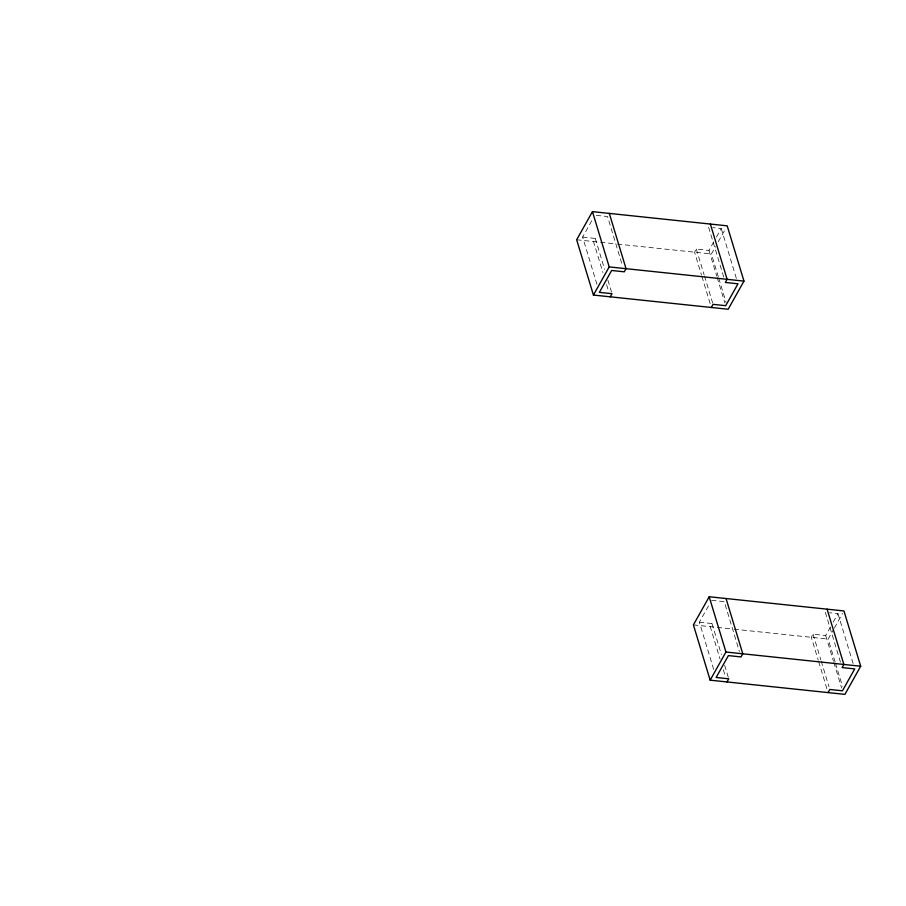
<?xml version="1.0" encoding="UTF-8"?>
<svg xmlns="http://www.w3.org/2000/svg" width="906" height="906" viewBox="0 0 906 906"><rect width="100%" height="100%" fill="white"/><g stroke="black" fill="none" stroke-linecap="round" stroke-linejoin="round"><path stroke-width="0.68" stroke-dasharray="4.53 3.4" d="M596.929 284.269L582.626 237.089L592.184 220.067M582.626 237.089L595.265 238.425L593.509 241.551L602.909 272.559M713.735 241.891L708.956 250.407L696.318 249.071L694.574 252.196L701.516 275.118M716.465 237.032L721.244 228.516L712.818 227.633M718.356 276.896L711.414 253.974L715.536 246.636M718.277 241.743L725.831 228.278M713.668 669.387L699.364 622.207L708.922 605.185M699.364 622.207L712.003 623.543L710.247 626.669L720.055 659.024M830.474 627.009L825.694 635.525L813.067 634.189L811.312 637.326L818.254 660.236M833.203 622.15L837.982 613.634L829.556 612.75M835.106 662.014L828.152 639.092L833.645 629.308M834.335 628.085L842.569 613.396M596.318 215.356L607.541 216.534L622.66 266.409M576.658 239.773L599.115 242.14M600.519 242.287L615.967 243.918M617.371 244.065L711.414 253.974M711.652 600.316L724.279 601.652L739.409 651.527M693.407 624.891L715.865 627.258M717.269 627.405L732.705 629.036M734.109 629.183L828.152 639.092M721.244 228.516L736.363 278.402M837.982 613.634L853.101 663.52M708.605 227.191L723.724 277.066M825.343 612.309L840.462 662.184M718.764 278.244L726.125 302.513M835.513 663.362L842.455 686.284M708.956 250.407L716.725 276.024M717.133 277.372L724.891 302.978M825.694 635.525L833.463 661.142M833.871 662.49L841.629 688.096M696.318 249.071L704.087 274.688M704.494 276.036L712.671 303M813.067 634.189L820.825 659.806M821.232 661.154L829.001 686.771M701.923 276.466L710.508 304.778M818.662 661.584L827.246 689.896M595.265 238.425L604.664 269.433M607.926 280.214L611.607 292.344M712.003 623.543L721.403 654.551M724.664 665.332L728.345 677.462M606.578 284.688L608.628 291.426M723.328 669.806L725.366 676.544"/><path stroke-width="1.36" d="M592.456 211.63L576.658 239.773L593.419 295.05L728.164 309.252L743.962 281.109L727.201 225.832L592.456 211.63L609.206 266.908L593.419 295.05M610.259 296.817L612.014 293.691L599.387 292.366L611.663 270.475L624.302 271.811L626.057 268.674L609.296 213.408M711.323 307.474L713.079 304.348L725.706 305.684L737.994 283.793L725.355 282.457L727.11 279.331L710.361 224.065M709.194 596.748L693.407 624.891L710.157 680.168L844.913 694.37L860.7 666.227L843.95 610.95L709.194 596.748L725.944 652.026L710.157 680.168M726.997 681.935L728.752 678.809L716.125 677.484L728.401 655.593L741.04 656.929L742.795 653.804L726.034 598.526M828.061 692.592L829.817 689.466L842.455 690.802L854.732 668.911L842.104 667.575L843.86 664.449L827.099 609.183M609.206 266.908L743.962 281.109M725.944 652.026L860.7 666.227"/></g></svg>
